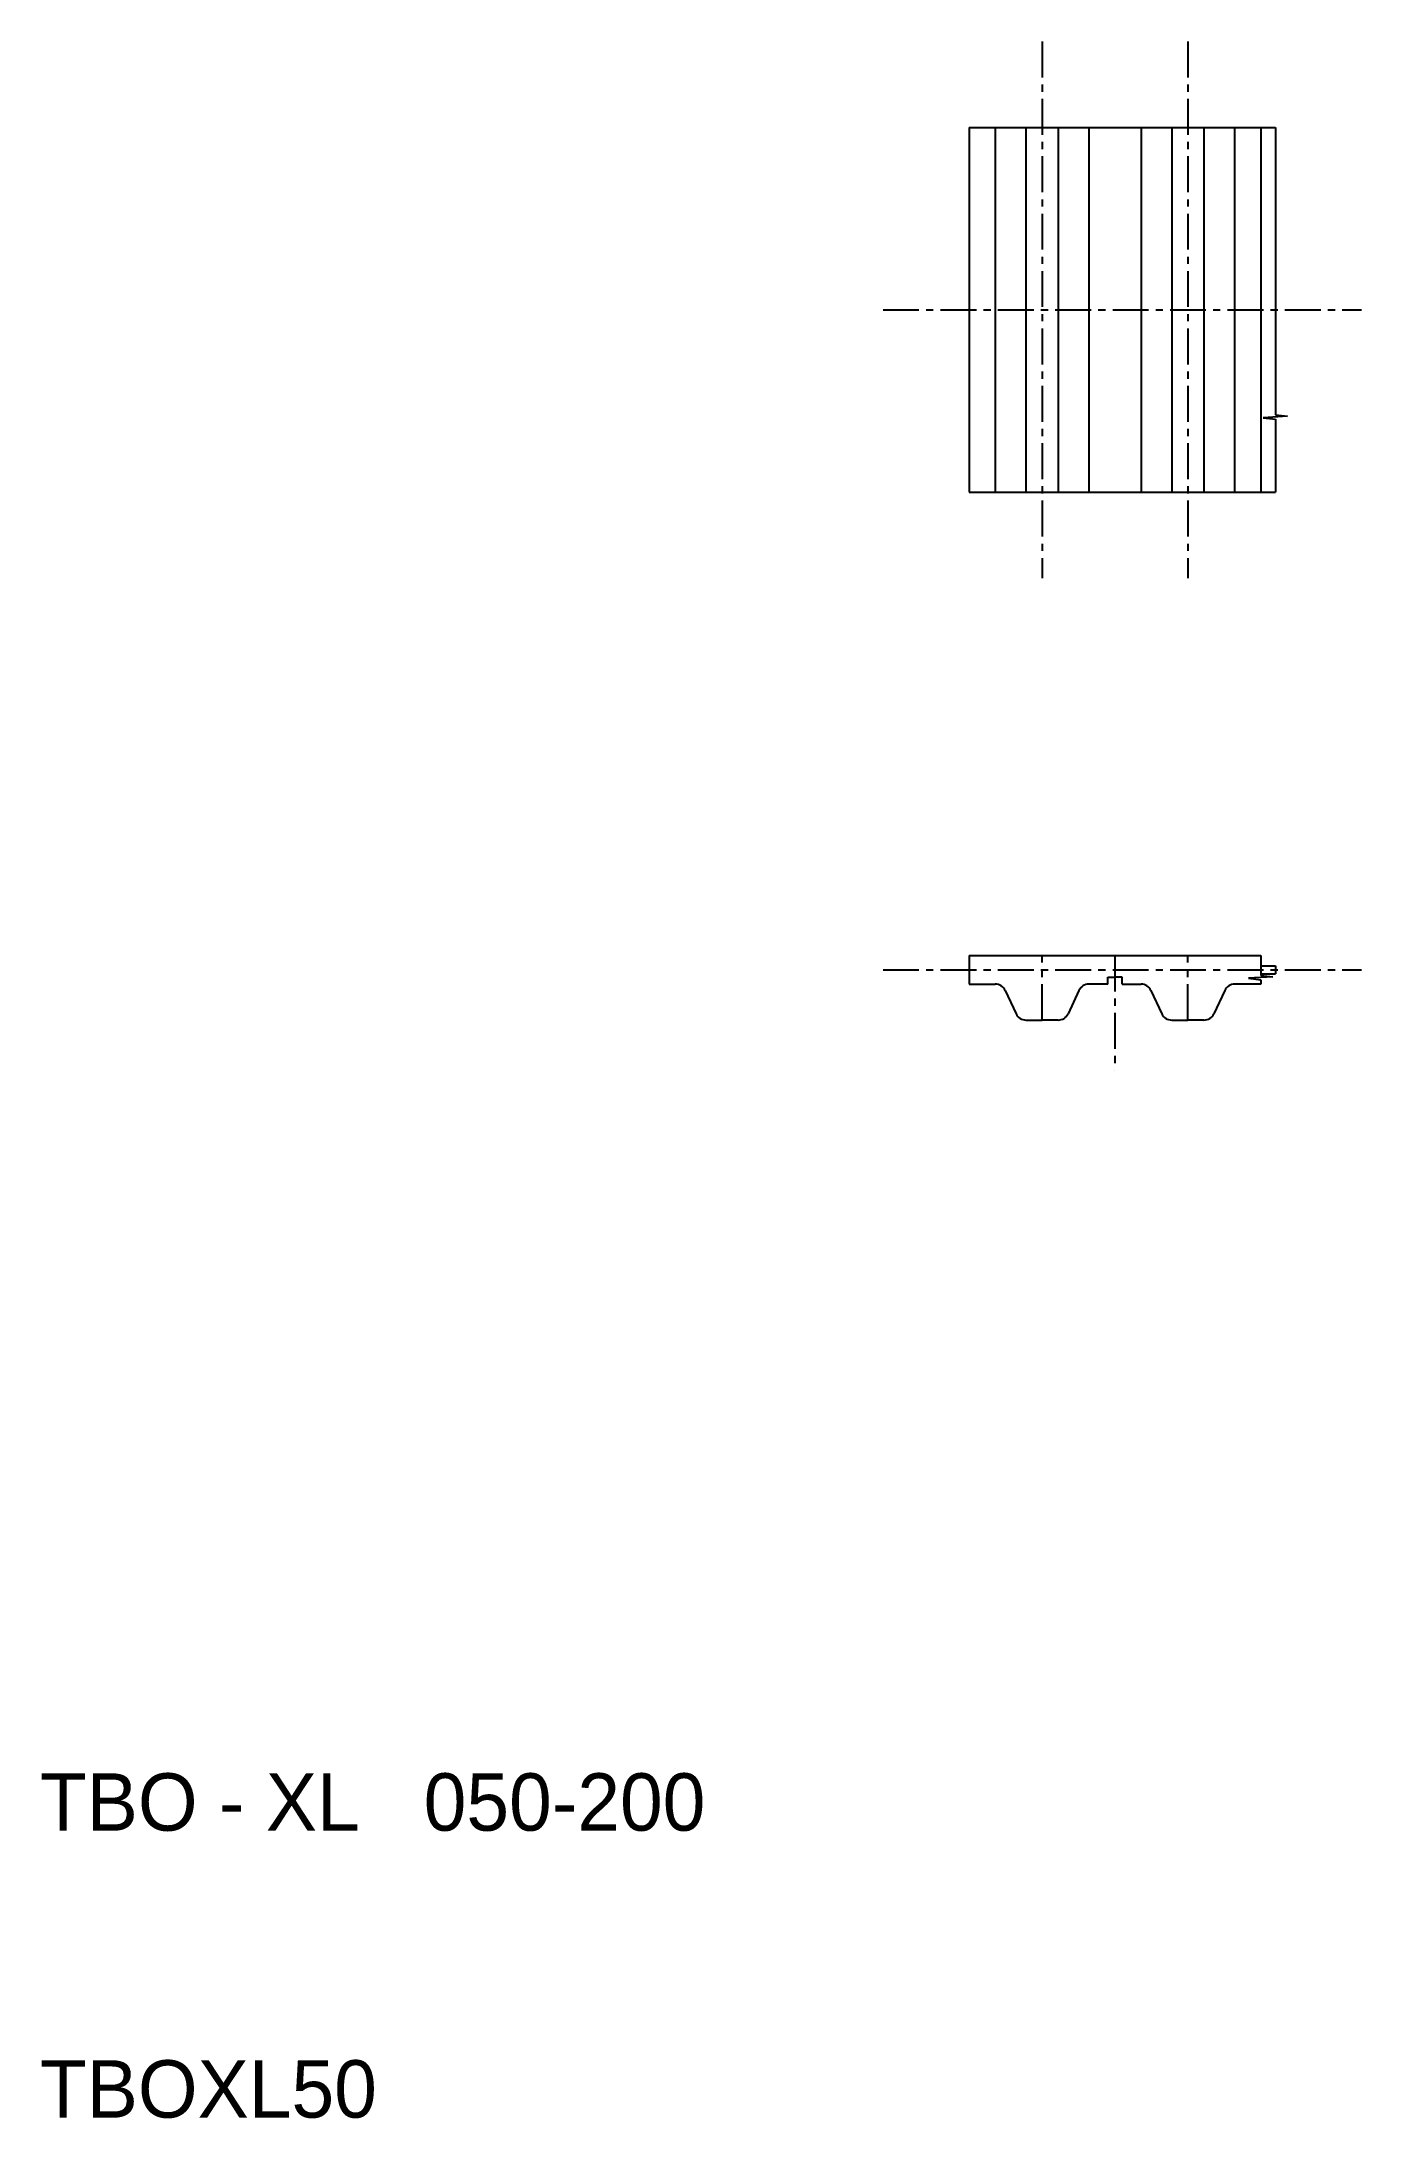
# Model space of a CAD drawing. Extents: x 119.5 to 165.5, y 87.8 to 160.2.
import ezdxf

# ---------------------------------------------------------------- set-up
doc = ezdxf.new("R2010")
doc.units = 0
doc.linetypes.add('CENTER', pattern=[2, 1.25, -0.25, 0.25, -0.25])
doc.linetypes.add('DASHED', pattern=[19.05, 12.7, -6.35])
doc.layers.get('0').update_dxf_attribs({"linetype": 'CONTINUOUS'})
doc.layers.add('CENTER', color=1, linetype='CENTER')

msp = doc.modelspace()

# ---------------------------------------------------------------- linework, layer by layer
for p, q in [((151.853, 157.215), (158.911, 157.215)), ((151.853, 157.215), (151.853, 144.515)), ((158.911, 157.215), (160.035, 157.215)), ((160.035, 157.215), (162.013, 157.215)), ((162.013, 157.215), (162.013, 144.515)), ((162.013, 157.215), (162.521, 157.215)), ((151.853, 144.515), (162.013, 144.515)), ((162.013, 144.515), (162.521, 144.515)), ((151.853, 128.365), (162.013, 128.365)), ((151.853, 128.365), (151.853, 127.365)), ((156.679, 127.615), (156.933, 127.615)), ((156.679, 127.365), (156.679, 127.615)), ((157.187, 127.615), (156.933, 127.615)), ((157.187, 127.365), (157.187, 127.615)), ((162.013, 128.008), (162.521, 128.008)), ((162.013, 127.722), (162.521, 127.722)), ((162.521, 128.008), (162.521, 127.722)), ((151.853, 127.365), (152.764, 127.365)), ((153.108, 127.146), (153.486, 126.334)), ((155.678, 127.146), (155.3, 126.334)), ((156.679, 127.365), (156.023, 127.365)), ((157.187, 127.365), (157.844, 127.365)), ((158.188, 127.146), (158.566, 126.334)), ((160.758, 127.146), (160.38, 126.334)), ((162.013, 127.365), (161.103, 127.365)), ((153.831, 126.115), (154.393, 126.115)), ((154.955, 126.115), (154.393, 126.115)), ((158.911, 126.115), (159.473, 126.115)), ((160.035, 126.115), (159.473, 126.115))]:
    msp.add_line(p, q)
at = {"color": 3, "linetype": 'DASHED'}
for p, q in [((152.764, 157.215), (152.764, 144.515)), ((153.831, 157.215), (153.831, 144.515)), ((154.955, 157.215), (154.955, 144.515)), ((156.023, 157.215), (156.023, 144.515)), ((157.844, 157.215), (157.844, 144.515)), ((158.911, 157.215), (158.911, 144.515)), ((160.035, 157.215), (160.035, 144.515)), ((161.103, 157.215), (161.103, 144.515))]:
    msp.add_line(p, q, dxfattribs=at)
at = {"color": 3}
for p, q in [((162.521, 157.215), (162.521, 147.205)), ((162.944, 147.155), (162.098, 147.105)), ((162.098, 147.105), (162.521, 147.055)), ((162.521, 147.205), (162.944, 147.155)), ((162.521, 147.055), (162.521, 144.515)), ((162.013, 128.365), (162.013, 128.008)), ((162.436, 127.622), (161.59, 127.572)), ((161.59, 127.572), (162.013, 127.522)), ((162.013, 128.008), (162.013, 127.722)), ((162.013, 127.722), (162.013, 127.672)), ((162.013, 127.672), (162.436, 127.622)), ((162.013, 127.522), (162.013, 127.365))]:
    msp.add_line(p, q, dxfattribs=at)
for centre, start, end in [((152.764, 126.985), 25, 90), ((156.023, 126.985), 90, 155), ((157.844, 126.985), 25, 90), ((161.103, 126.985), 90, 155), ((153.831, 126.495), 205, 270), ((154.955, 126.495), 270, 335), ((158.911, 126.495), 205, 270), ((160.035, 126.495), 270, 335)]:
    msp.add_arc(centre, 0.38, start, end)
at = {"layer": 'CENTER', "color": 1, "linetype": 'CENTER'}
for p, q in [((154.393, 160.215), (154.393, 141.515)), ((159.473, 160.215), (159.473, 141.515)), ((148.853, 150.865), (165.521, 150.865)), ((154.393, 126.115), (154.393, 128.365)), ((156.933, 128.365), (156.933, 124.365)), ((159.473, 126.115), (159.473, 128.365)), ((148.853, 127.865), (165.521, 127.865))]:
    msp.add_line(p, q, dxfattribs=at)

# ---------------------------------------------------------------- texts
for s, p in [('TBO - XL   050-200', (119.473, 97.865)), ('TBOXL50', (119.473, 87.865))]:
    msp.add_text(s, height=2).set_placement(p)

doc.saveas('drawing.dxf')
